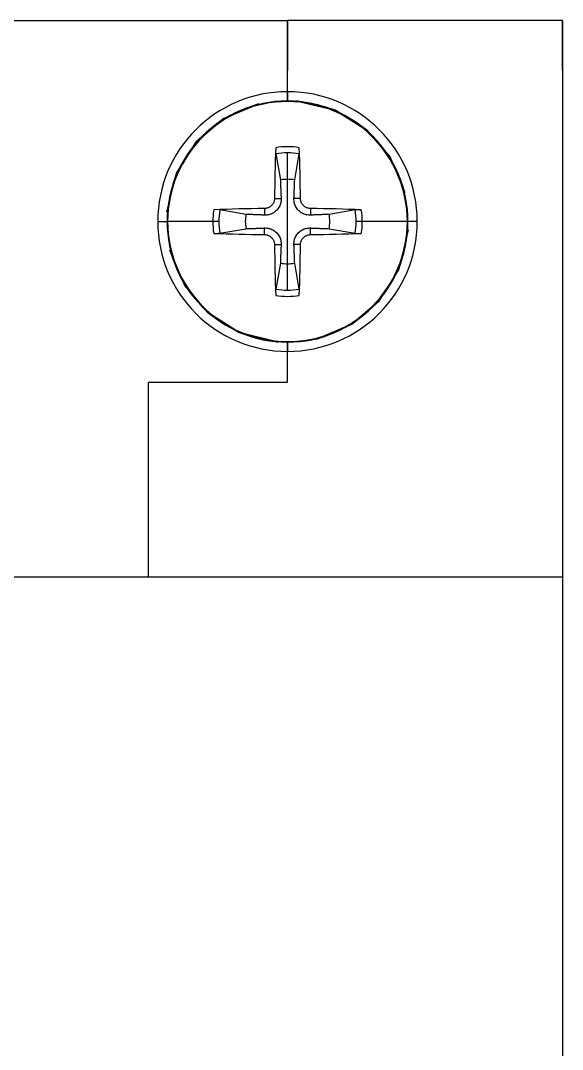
# Model space of a CAD drawing. Header units: inches. Extents: x 274.5 to 310.3, y 101.7 to 190.1.
# Drawn here: x 292.76 to 310.3, y 156.86 to 190.14 of the extents above; entities that cross this region are included whole.
import ezdxf

# ---------------------------------------------------------------- set-up
doc = ezdxf.new("R2010")
doc.units = ezdxf.units.IN
doc.header["$MEASUREMENT"] = 0

msp = doc.modelspace()

# ---------------------------------------------------------------- linework, layer by layer
for p, q in [((292.402, 190.138), (301.402, 190.138)), ((301.402, 190.138), (301.402, 188.538)), ((310.302, 190.138), (301.402, 190.138)), ((301.402, 188.538), (301.402, 190.138)), ((310.302, 188.538), (310.302, 190.138)), ((310.302, 190.138), (310.302, 188.538)), ((301.402, 187.838), (301.402, 188.538)), ((310.302, 188.538), (310.302, 155.911)), ((301.402, 187.838), (301.402, 187.538)), ((301.402, 187.538), (301.402, 187.838)), ((301.026, 185.827), (301.17, 184.984)), ((301.402, 185.004), (301.402, 185.859)), ((301.634, 184.984), (301.778, 185.827)), ((301.402, 183.638), (301.402, 185.004)), ((300.98, 184.382), (301.194, 184.381)), ((301.824, 184.382), (301.61, 184.381)), ((300.055, 183.869), (299.213, 184.014)), ((300.658, 184.06), (300.659, 183.846)), ((302.146, 184.06), (302.145, 183.846)), ((303.591, 184.014), (302.748, 183.869)), ((297.202, 183.638), (297.502, 183.638)), ((298.982, 183.638), (297.522, 183.638)), ((299.181, 183.638), (298.982, 183.638)), ((299.213, 183.261), (300.055, 183.406)), ((300.658, 183.216), (300.659, 183.43)), ((301.402, 182.271), (301.402, 183.638)), ((302.146, 183.216), (302.145, 183.43)), ((302.748, 183.406), (303.591, 183.261)), ((303.822, 183.638), (303.623, 183.638)), ((305.281, 183.638), (303.822, 183.638)), ((305.602, 183.638), (305.302, 183.638)), ((300.98, 182.893), (301.194, 182.895)), ((301.824, 182.893), (301.61, 182.895)), ((301.17, 182.291), (301.026, 181.449)), ((301.402, 181.416), (301.402, 182.271)), ((301.778, 181.449), (301.634, 182.291)), ((301.402, 179.738), (301.402, 179.438)), ((301.402, 179.438), (301.402, 179.738)), ((301.402, 178.438), (301.402, 179.438)), ((296.902, 178.438), (301.402, 178.438)), ((296.902, 172.138), (296.902, 178.437)), ((310.302, 172.138), (292.402, 172.138))]:
    msp.add_line(p, q)
for points in [[(300.476, 187.443), (300.197, 187.346), (299.338, 186.966), (299.11, 186.793), (298.46, 186.222), (298.247, 185.93), (297.812, 185.202), (297.693, 184.842), (297.497, 183.936), (297.812, 185.202), (298.46, 186.222), (299.338, 186.966), (300.476, 187.443)], [(302.944, 187.237), (303.972, 186.593), (303.694, 186.793), (302.944, 187.237), (302.607, 187.346), (301.672, 187.545), (302.944, 187.237)], [(304.557, 185.93), (303.972, 186.593), (304.72, 185.717), (304.557, 185.93)], [(305.203, 184.58), (305.111, 184.842), (304.72, 185.717), (305.203, 184.58)], [(301.17, 184.984), (301.172, 184.942), (301.173, 184.903), (301.175, 184.866), (301.176, 184.831), (301.177, 184.797), (301.179, 184.765), (301.18, 184.735), (301.181, 184.706), (301.182, 184.679), (301.183, 184.653), (301.184, 184.628), (301.185, 184.604), (301.186, 184.581), (301.187, 184.559), (301.188, 184.538), (301.188, 184.517), (301.189, 184.498), (301.19, 184.479), (301.191, 184.461), (301.191, 184.444), (301.192, 184.427), (301.193, 184.411), (301.193, 184.396), (301.194, 184.381)], [(301.61, 184.381), (301.61, 184.396), (301.611, 184.411), (301.612, 184.427), (301.612, 184.444), (301.613, 184.461), (301.614, 184.479), (301.614, 184.498), (301.615, 184.517), (301.616, 184.538), (301.617, 184.559), (301.618, 184.581), (301.619, 184.604), (301.62, 184.628), (301.62, 184.653), (301.622, 184.679), (301.623, 184.706), (301.624, 184.735), (301.625, 184.765), (301.626, 184.797), (301.628, 184.831), (301.629, 184.866), (301.63, 184.903), (301.632, 184.942), (301.634, 184.984)], [(300.98, 184.382), (300.979, 184.362), (300.977, 184.341), (300.973, 184.32), (300.968, 184.3), (300.962, 184.279), (300.954, 184.259), (300.945, 184.24), (300.935, 184.221), (300.924, 184.203), (300.911, 184.186), (300.898, 184.17), (300.884, 184.155), (300.869, 184.141), (300.853, 184.128), (300.836, 184.116), (300.818, 184.105), (300.8, 184.094), (300.78, 184.085), (300.76, 184.078), (300.74, 184.071), (300.719, 184.066), (300.699, 184.063), (300.678, 184.06), (300.658, 184.06)], [(301.194, 184.381), (301.194, 184.346), (301.192, 184.311), (301.188, 184.277), (301.181, 184.244), (301.173, 184.211), (301.162, 184.179), (301.149, 184.146), (301.133, 184.113), (301.114, 184.081), (301.093, 184.05), (301.07, 184.021), (301.045, 183.995), (301.018, 183.97), (300.989, 183.947), (300.958, 183.925), (300.926, 183.907), (300.893, 183.891), (300.86, 183.877), (300.828, 183.867), (300.796, 183.858), (300.762, 183.852), (300.728, 183.848), (300.693, 183.846), (300.659, 183.846)], [(302.145, 183.846), (302.11, 183.846), (302.076, 183.848), (302.041, 183.852), (302.008, 183.858), (301.976, 183.867), (301.943, 183.877), (301.91, 183.891), (301.877, 183.907), (301.845, 183.925), (301.814, 183.947), (301.785, 183.97), (301.759, 183.995), (301.734, 184.021), (301.711, 184.05), (301.69, 184.081), (301.671, 184.113), (301.655, 184.146), (301.641, 184.179), (301.631, 184.211), (301.622, 184.244), (301.616, 184.277), (301.612, 184.311), (301.61, 184.346), (301.61, 184.381)], [(302.146, 184.06), (302.126, 184.06), (302.105, 184.063), (302.085, 184.066), (302.064, 184.071), (302.044, 184.078), (302.024, 184.085), (302.004, 184.094), (301.985, 184.104), (301.967, 184.116), (301.95, 184.128), (301.934, 184.141), (301.919, 184.155), (301.906, 184.17), (301.892, 184.186), (301.88, 184.203), (301.869, 184.221), (301.858, 184.24), (301.849, 184.259), (301.842, 184.279), (301.835, 184.3), (301.831, 184.32), (301.827, 184.341), (301.825, 184.362), (301.824, 184.382)], [(303.791, 184.02), (303.782, 184.02), (303.772, 184.021), (303.762, 184.021), (303.752, 184.021), (303.742, 184.021), (303.733, 184.021), (303.723, 184.021), (303.713, 184.021), (303.703, 184.021), (303.694, 184.021), (303.684, 184.021), (303.675, 184.02), (303.667, 184.02), (303.658, 184.02), (303.649, 184.019), (303.641, 184.019), (303.633, 184.018), (303.626, 184.018), (303.619, 184.017), (303.613, 184.017), (303.607, 184.016), (303.601, 184.015), (303.596, 184.015), (303.591, 184.014)], [(300.659, 183.846), (300.644, 183.846), (300.628, 183.847), (300.612, 183.848), (300.596, 183.848), (300.578, 183.849), (300.56, 183.85), (300.541, 183.85), (300.522, 183.851), (300.502, 183.852), (300.481, 183.853), (300.459, 183.854), (300.436, 183.854), (300.412, 183.855), (300.387, 183.856), (300.361, 183.857), (300.333, 183.858), (300.304, 183.86), (300.274, 183.861), (300.242, 183.862), (300.209, 183.863), (300.174, 183.865), (300.136, 183.866), (300.097, 183.868), (300.055, 183.869)], [(302.748, 183.869), (302.707, 183.868), (302.667, 183.866), (302.63, 183.865), (302.595, 183.863), (302.561, 183.862), (302.53, 183.861), (302.499, 183.86), (302.471, 183.858), (302.443, 183.857), (302.417, 183.856), (302.392, 183.855), (302.368, 183.854), (302.345, 183.854), (302.323, 183.853), (302.302, 183.852), (302.282, 183.851), (302.262, 183.85), (302.243, 183.85), (302.225, 183.849), (302.208, 183.848), (302.191, 183.848), (302.175, 183.847), (302.16, 183.846), (302.145, 183.846)], [(300.055, 183.406), (300.097, 183.408), (300.136, 183.409), (300.174, 183.411), (300.209, 183.412), (300.242, 183.413), (300.274, 183.415), (300.304, 183.416), (300.333, 183.417), (300.361, 183.418), (300.387, 183.419), (300.412, 183.42), (300.436, 183.421), (300.459, 183.422), (300.481, 183.423), (300.502, 183.424), (300.522, 183.424), (300.541, 183.425), (300.56, 183.426), (300.578, 183.426), (300.596, 183.427), (300.612, 183.428), (300.628, 183.428), (300.644, 183.429), (300.659, 183.43)], [(300.659, 183.43), (300.693, 183.43), (300.728, 183.428), (300.762, 183.423), (300.796, 183.417), (300.828, 183.409), (300.86, 183.398), (300.893, 183.385), (300.926, 183.369), (300.958, 183.35), (300.989, 183.329), (301.018, 183.305), (301.045, 183.281), (301.07, 183.254), (301.093, 183.225), (301.114, 183.194), (301.133, 183.162), (301.149, 183.129), (301.162, 183.096), (301.173, 183.064), (301.181, 183.032), (301.188, 182.998), (301.192, 182.964), (301.194, 182.929), (301.194, 182.895)], [(301.61, 182.895), (301.61, 182.929), (301.612, 182.964), (301.616, 182.998), (301.622, 183.032), (301.631, 183.064), (301.641, 183.096), (301.655, 183.129), (301.671, 183.162), (301.69, 183.194), (301.711, 183.225), (301.734, 183.254), (301.759, 183.281), (301.785, 183.305), (301.814, 183.329), (301.845, 183.35), (301.877, 183.369), (301.91, 183.385), (301.943, 183.398), (301.976, 183.409), (302.008, 183.417), (302.041, 183.423), (302.076, 183.428), (302.11, 183.43), (302.145, 183.43)], [(302.145, 183.43), (302.16, 183.429), (302.175, 183.428), (302.191, 183.428), (302.208, 183.427), (302.225, 183.426), (302.243, 183.426), (302.262, 183.425), (302.282, 183.424), (302.302, 183.424), (302.323, 183.423), (302.345, 183.422), (302.368, 183.421), (302.392, 183.42), (302.417, 183.419), (302.443, 183.418), (302.471, 183.417), (302.499, 183.416), (302.53, 183.415), (302.561, 183.413), (302.595, 183.412), (302.63, 183.411), (302.667, 183.409), (302.707, 183.408), (302.748, 183.406)], [(302.345, 179.836), (302.607, 179.928), (303.482, 180.319), (303.694, 180.482), (304.357, 181.067), (304.557, 181.345), (305.002, 182.095), (305.111, 182.432), (305.309, 183.367), (305.002, 182.095), (304.357, 181.067), (303.482, 180.319), (302.345, 179.836)], [(299.012, 183.255), (299.022, 183.255), (299.032, 183.255), (299.042, 183.255), (299.052, 183.254), (299.061, 183.254), (299.071, 183.254), (299.08, 183.254), (299.09, 183.254), (299.1, 183.254), (299.11, 183.255), (299.119, 183.255), (299.128, 183.255), (299.137, 183.255), (299.146, 183.256), (299.154, 183.256), (299.162, 183.256), (299.17, 183.257), (299.178, 183.257), (299.184, 183.258), (299.191, 183.259), (299.197, 183.259), (299.203, 183.26), (299.208, 183.261), (299.213, 183.261)], [(300.658, 183.216), (300.678, 183.215), (300.698, 183.213), (300.719, 183.209), (300.74, 183.204), (300.76, 183.198), (300.78, 183.19), (300.799, 183.181), (300.818, 183.171), (300.836, 183.16), (300.853, 183.147), (300.869, 183.134), (300.884, 183.12), (300.898, 183.105), (300.911, 183.089), (300.924, 183.072), (300.935, 183.054), (300.945, 183.036), (300.954, 183.016), (300.962, 182.996), (300.968, 182.976), (300.973, 182.955), (300.977, 182.934), (300.979, 182.914), (300.98, 182.893)], [(301.824, 182.893), (301.825, 182.914), (301.827, 182.934), (301.83, 182.955), (301.835, 182.976), (301.842, 182.996), (301.849, 183.016), (301.858, 183.035), (301.869, 183.054), (301.88, 183.072), (301.892, 183.089), (301.906, 183.105), (301.919, 183.12), (301.934, 183.134), (301.95, 183.147), (301.967, 183.159), (301.985, 183.171), (302.004, 183.181), (302.023, 183.19), (302.043, 183.198), (302.064, 183.204), (302.084, 183.209), (302.105, 183.213), (302.126, 183.215), (302.146, 183.216)], [(297.597, 182.711), (297.693, 182.432), (298.074, 181.574), (297.597, 182.711)], [(301.194, 182.895), (301.193, 182.88), (301.193, 182.864), (301.192, 182.848), (301.191, 182.831), (301.191, 182.814), (301.19, 182.796), (301.189, 182.777), (301.188, 182.758), (301.188, 182.738), (301.187, 182.717), (301.186, 182.695), (301.185, 182.672), (301.184, 182.648), (301.183, 182.623), (301.182, 182.596), (301.181, 182.569), (301.18, 182.54), (301.179, 182.51), (301.177, 182.478), (301.176, 182.445), (301.175, 182.409), (301.173, 182.372), (301.172, 182.333), (301.17, 182.291)], [(301.634, 182.291), (301.632, 182.333), (301.63, 182.372), (301.629, 182.409), (301.628, 182.445), (301.626, 182.478), (301.625, 182.51), (301.624, 182.54), (301.623, 182.569), (301.622, 182.596), (301.62, 182.623), (301.62, 182.648), (301.619, 182.672), (301.618, 182.695), (301.617, 182.717), (301.616, 182.738), (301.615, 182.758), (301.614, 182.777), (301.614, 182.796), (301.613, 182.814), (301.612, 182.831), (301.612, 182.848), (301.611, 182.864), (301.61, 182.88), (301.61, 182.895)], [(298.247, 181.345), (298.817, 180.695), (298.074, 181.574), (298.247, 181.345)], [(299.837, 180.047), (298.817, 180.695), (299.11, 180.482), (299.837, 180.047), (300.197, 179.928), (301.104, 179.732), (299.837, 180.047)]]:
    msp.add_lwpolyline(points)
for centre, radius, start, end in [((301.402, 183.638), 4.2, 90, 180), ((301.402, 183.638), 4.2, 0, 90), ((301.402, 183.638), 3.9, 90, 180), ((301.402, 183.638), 3.88, 0, 180), ((301.402, 183.638), 3.9, 0, 90), ((301.402, 183.638), 2.419, 80.9059, 99.094), ((301.402, 183.635), 2.224, 90.0031, 99.7446), ((301.402, 183.635), 2.224, 80.2554, 89.9969), ((301.402, 183.638), 1.366, 90, 99.7666), ((301.402, 183.638), 1.366, 80.2334, 90), ((301.4, 183.638), 2.418, 170.9045, 180.0014), ((301.405, 183.638), 2.224, 170.2554, 179.9969), ((301.399, 183.638), 2.224, 0.0031, 9.7446), ((301.403, 183.638), 2.418, 359.9986, 9.0954), ((301.402, 183.638), 1.366, 170.2334, 189.7666), ((301.402, 183.638), 1.366, 350.2334, 9.7666), ((301.402, 183.638), 4.2, 180, 270), ((301.402, 183.638), 3.9, 180, 270), ((301.402, 183.638), 3.88, 180, 270), ((301.4, 183.638), 2.418, 179.9986, 189.0954), ((301.405, 183.638), 2.224, 180.0031, 189.7446), ((301.402, 183.638), 3.88, 270, 0), ((301.402, 183.638), 4.2, 270, 0), ((301.402, 183.638), 3.9, 270, 0), ((301.399, 183.638), 2.224, 350.2554, 359.9969), ((301.403, 183.638), 2.418, 350.9045, 0.0014), ((301.402, 183.638), 1.366, 260.2334, 270), ((301.402, 183.638), 1.366, 270, 279.7666), ((301.402, 183.641), 2.224, 260.2554, 269.9969), ((301.402, 183.641), 2.224, 270.0031, 279.7446), ((301.402, 183.637), 2.419, 260.9059, 279.094)]:
    msp.add_arc(centre, radius, start, end)
for centre, major_axis, start_param, end_param in [((301.669, 183.636), (-0.052, -7.993), 4.409166, 4.619534), ((301.135, 183.636), (-0.052, 7.993), 4.805244, 5.015612), ((301.403, 183.371), (-7.993, -0.052), 4.805244, 5.015612), ((301.4, 183.371), (-7.993, 0.052), 4.409166, 4.619534), ((301.403, 183.905), (7.993, -0.052), 4.409166, 4.619534), ((301.4, 183.905), (7.993, 0.052), 4.805244, 5.015612), ((301.669, 183.639), (0.052, -7.993), 4.805244, 5.015612), ((301.135, 183.639), (0.052, 7.993), 4.409166, 4.619534)]:
    msp.add_ellipse(centre, major_axis=major_axis, ratio=0.087156, start_param=start_param, end_param=end_param)

doc.saveas('drawing.dxf')
